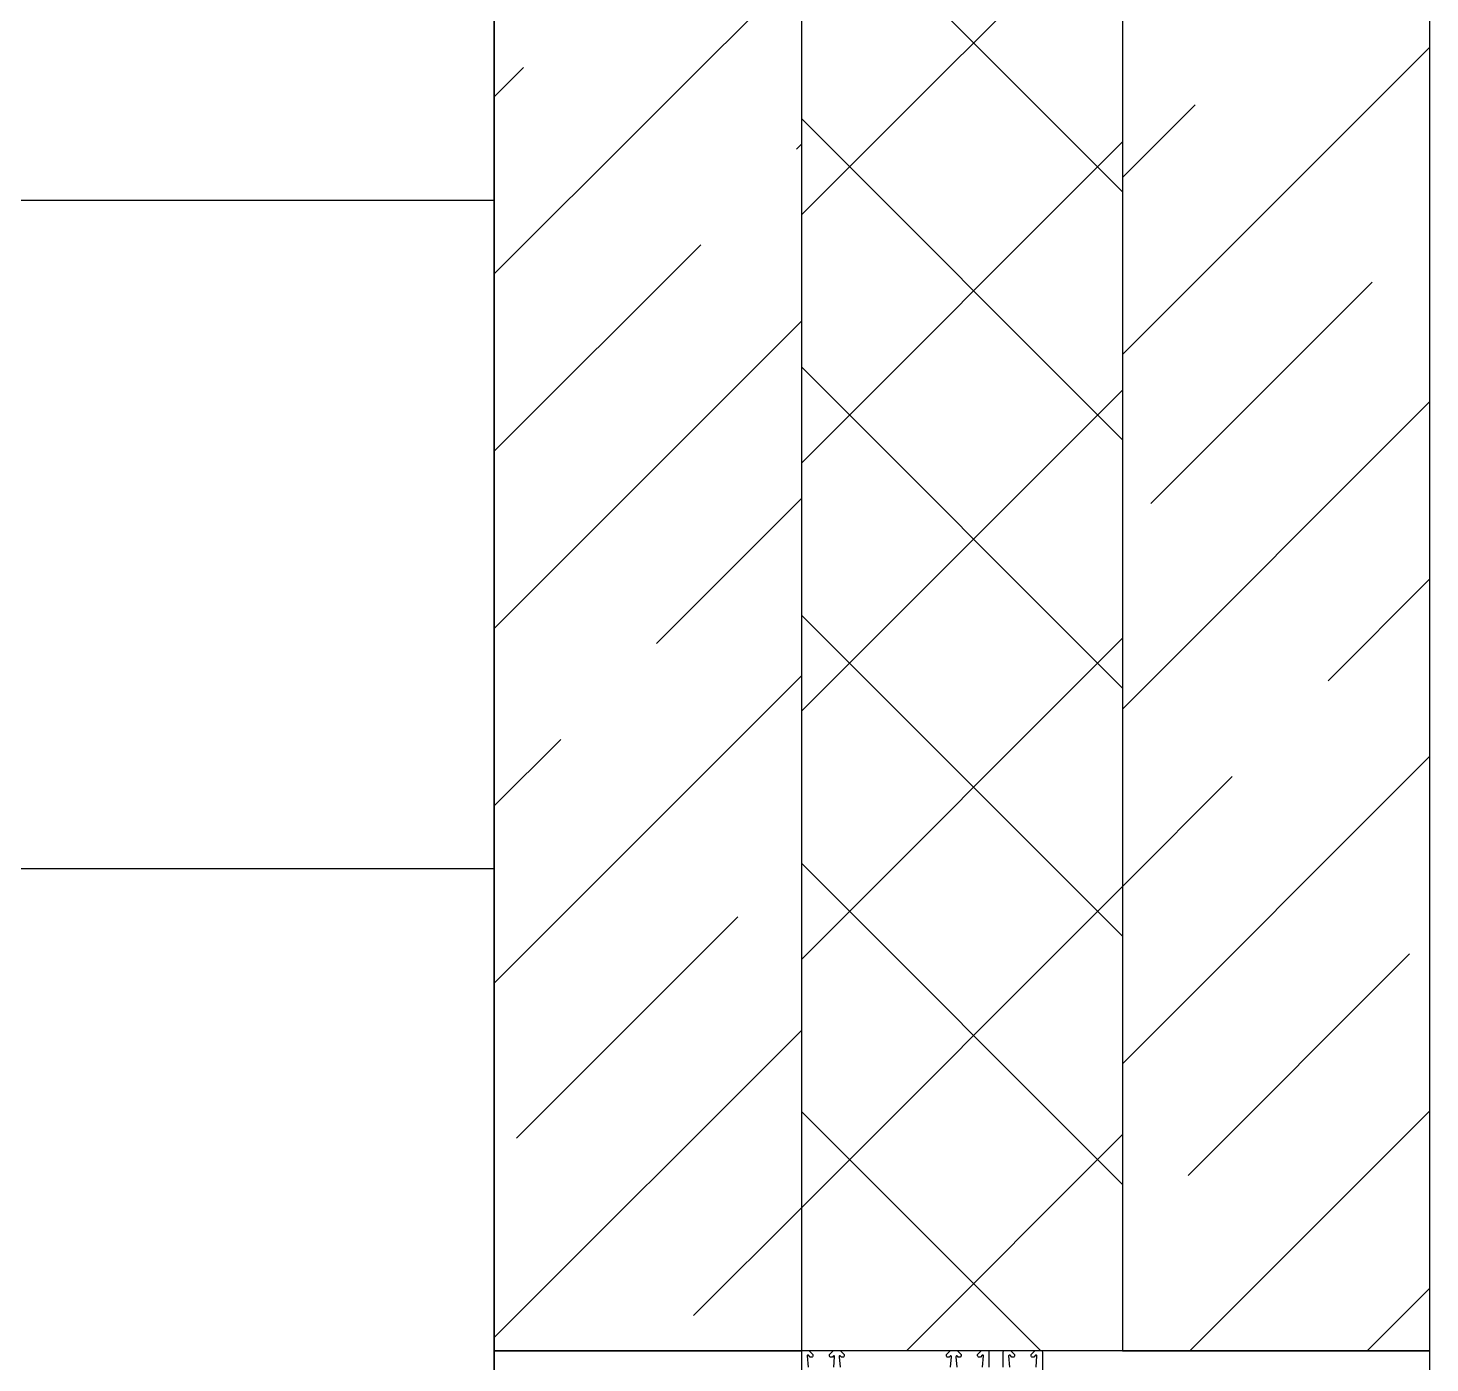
# Model space of a CAD drawing. Header units: millimetres. Extents: x 53645 to 137188, y 78097 to 135533.
# Drawn here: x 62177 to 62701, y 92428 to 92928 of the extents above; entities that cross this region are included whole.
import ezdxf

# ---------------------------------------------------------------- set-up
doc = ezdxf.new("R2010")
doc.units = ezdxf.units.MM

# ---------------------------------------------------------------- blocks, each defined once
blk = doc.blocks.new('3432')
h = blk.add_hatch()
h.set_pattern_fill('DOLMIT', color=0, scale=1000)
h.set_pattern_definition([(0, (-34939.94, -41137.03), (0, 250), []), (45, (-34939.94, -41137), (-500, 500), [353.553, -707.107])])
h.paths.add_polyline_path([(-16750.47, 9650), (-19750.47, 9650), (-19750.47, 5124.87), (-19750.47, 0), (-16750.47, 0)])
at = {"color": 0}
for points in [[(-16750.47, 9650), (-19750.47, 9650), (-19750.47, 5124.87), (-19750.47, 0), (-16750.47, 0)], [(-16750.47, 6130.12), (-16400.47, 6130.12), (-16400.47, 7730.12), (-16750.47, 7730.12)]]:
    blk.add_lwpolyline(points, close=True, dxfattribs=at)
for points in [[(-16750.47, 9500), (-16750.47, 7730.12)], [(-16635.47, 7730.12), (-16635.47, 9385)], [(-16635.47, 7730.12), (-16635.47, 9385)], [(-16515.47, 9265), (-16515.47, 7730.12)], [(-16515.47, 9265), (-16515.47, 7730.12)], [(-16400.47, 7730.12), (-16400.47, 9150)], [(-16515.47, 8163.56), (-16635.47, 8283.56)], [(-16635.47, 8155), (-16515.47, 8275)], [(-16750.47, 8132.81), (-16635.47, 8247.81)], [(-16515.47, 8102.64), (-16400.47, 8217.64)], [(-16750.47, 8199.1), (-16739.57, 8210)], [(-16515.47, 8168.93), (-16488.33, 8196.08)], [(-16515.47, 8070.76), (-16635.47, 8190.76)], [(-16637.48, 8179.51), (-16635.47, 8181.52)], [(-16635.47, 8062.19), (-16515.47, 8182.19)], [(-16750.47, 8066.52), (-16673.28, 8143.71)], [(-16504.9, 8046.93), (-16422.04, 8129.79)], [(-16750.47, 8000.23), (-16635.47, 8115.23)], [(-16515.47, 7977.95), (-16635.47, 8097.95)], [(-16635.47, 7969.39), (-16515.47, 8089.39)], [(-16515.47, 7970.06), (-16400.47, 8085.06)], [(-16689.85, 7994.56), (-16635.47, 8048.93)], [(-16438.61, 7980.63), (-16400.47, 8018.77)], [(-16515.47, 7885.14), (-16635.47, 8005.14)], [(-16635.47, 7876.58), (-16515.47, 7996.58)], [(-16750.47, 7867.64), (-16635.47, 7982.64)], [(-16750.47, 7933.93), (-16725.65, 7958.76)], [(-16515.47, 7837.48), (-16400.47, 7952.48)], [(-16515.47, 7903.77), (-16474.41, 7944.84)], [(-16515.47, 7792.33), (-16635.47, 7912.33)], [(-16635.47, 7783.77), (-16515.47, 7903.77)], [(-16742.22, 7809.6), (-16659.36, 7892.47)], [(-16490.98, 7795.68), (-16408.12, 7878.55)], [(-16750.47, 7735.06), (-16635.47, 7850.06)], [(-16546.07, 7730.12), (-16635.47, 7819.53)], [(-16490.25, 7730.12), (-16400.47, 7819.9)], [(-16596.31, 7730.12), (-16515.47, 7810.96)], [(-16675.93, 7743.31), (-16635.47, 7783.77)], [(-16423.96, 7730.12), (-16400.47, 7753.6)], [(-16750.47, 7730.12), (-16635.47, 7730.12)], [(-16515.47, 7730.12), (-16635.47, 7730.12)], [(-16515.47, 7730.12), (-16400.47, 7730.12)]]:
    blk.add_lwpolyline(points, dxfattribs=at)
for points in [[(-16635.47, 7658.06), (-16635.47, 7729.76, -0.414214), (-16634.97, 7730.26), (-16633.07, 7730.26), (-16632.77, 7730.26), (-16631.27, 7728.76), (-16631.27, 7728.26, -0.414214), (-16631.77, 7727.76), (-16632.17, 7727.76, -0.198912), (-16632.31, 7727.81), (-16632.96, 7728.46, 0.700208), (-16633.47, 7728.23), (-16633.1, 7724.01, 0.388879)], [(-16623.51, 7724.01), (-16623.17, 7727.93, 0.700208), (-16623.68, 7728.17), (-16624.03, 7727.81, -0.198912), (-16624.18, 7727.76), (-16624.57, 7727.76, -0.414214), (-16625.07, 7728.26), (-16625.07, 7728.76), (-16623.57, 7730.26), (-16621.07, 7730.26), (-16619.57, 7728.76), (-16619.57, 7728.26, -0.414214), (-16620.07, 7727.76), (-16620.47, 7727.76, -0.198912), (-16620.61, 7727.81), (-16620.97, 7728.17, 0.700208), (-16621.48, 7727.93), (-16621.13, 7724.01, 0.388879)], [(-16579.81, 7724.01), (-16579.47, 7727.93, 0.700208), (-16579.98, 7728.17), (-16580.33, 7727.81, -0.198912), (-16580.48, 7727.76), (-16580.87, 7727.76, -0.414214), (-16581.37, 7728.26), (-16581.37, 7728.76), (-16579.87, 7730.26), (-16577.37, 7730.26), (-16575.87, 7728.76), (-16575.87, 7728.26, -0.414214), (-16576.37, 7727.76), (-16576.77, 7727.76, -0.198912), (-16576.91, 7727.81), (-16577.27, 7728.17, 0.700208), (-16577.78, 7727.93), (-16577.43, 7724.01, 0.388879)], [(-16567.84, 7724.01), (-16567.47, 7728.23, 0.700208), (-16567.99, 7728.46), (-16568.63, 7727.81, -0.198912), (-16568.78, 7727.76), (-16569.17, 7727.76, -0.414214), (-16569.67, 7728.26), (-16569.67, 7728.76), (-16568.17, 7730.26), (-16567.88, 7730.26), (-16565.97, 7730.26, -0.414214), (-16565.47, 7729.76), (-16565.47, 7724.06, 0.414214)], [(-16560.07, 7724.06), (-16560.07, 7729.76, -0.414214), (-16559.57, 7730.26), (-16557.37, 7730.26), (-16555.87, 7728.76), (-16555.87, 7728.26, -0.414214), (-16556.37, 7727.76), (-16556.77, 7727.76, -0.198912), (-16556.91, 7727.81), (-16557.56, 7728.46, 0.700208), (-16558.07, 7728.23), (-16557.7, 7724.01, 0.388879)], [(-16547.84, 7724.01), (-16547.47, 7728.23, 0.700208), (-16547.99, 7728.46), (-16548.63, 7727.81, -0.198912), (-16548.78, 7727.76), (-16549.17, 7727.76, -0.414214), (-16549.67, 7728.26), (-16549.67, 7728.76), (-16548.17, 7730.26), (-16547.88, 7730.26), (-16545.97, 7730.26, -0.414214), (-16545.47, 7729.76), (-16545.47, 7685.01)]]:
    blk.add_lwpolyline(points, format="xyb", dxfattribs=at)

msp = doc.modelspace()

# ---------------------------------------------------------------- block references
msp.add_blockref('3432', (79101.57, 84702.83))

doc.saveas('drawing.dxf')
